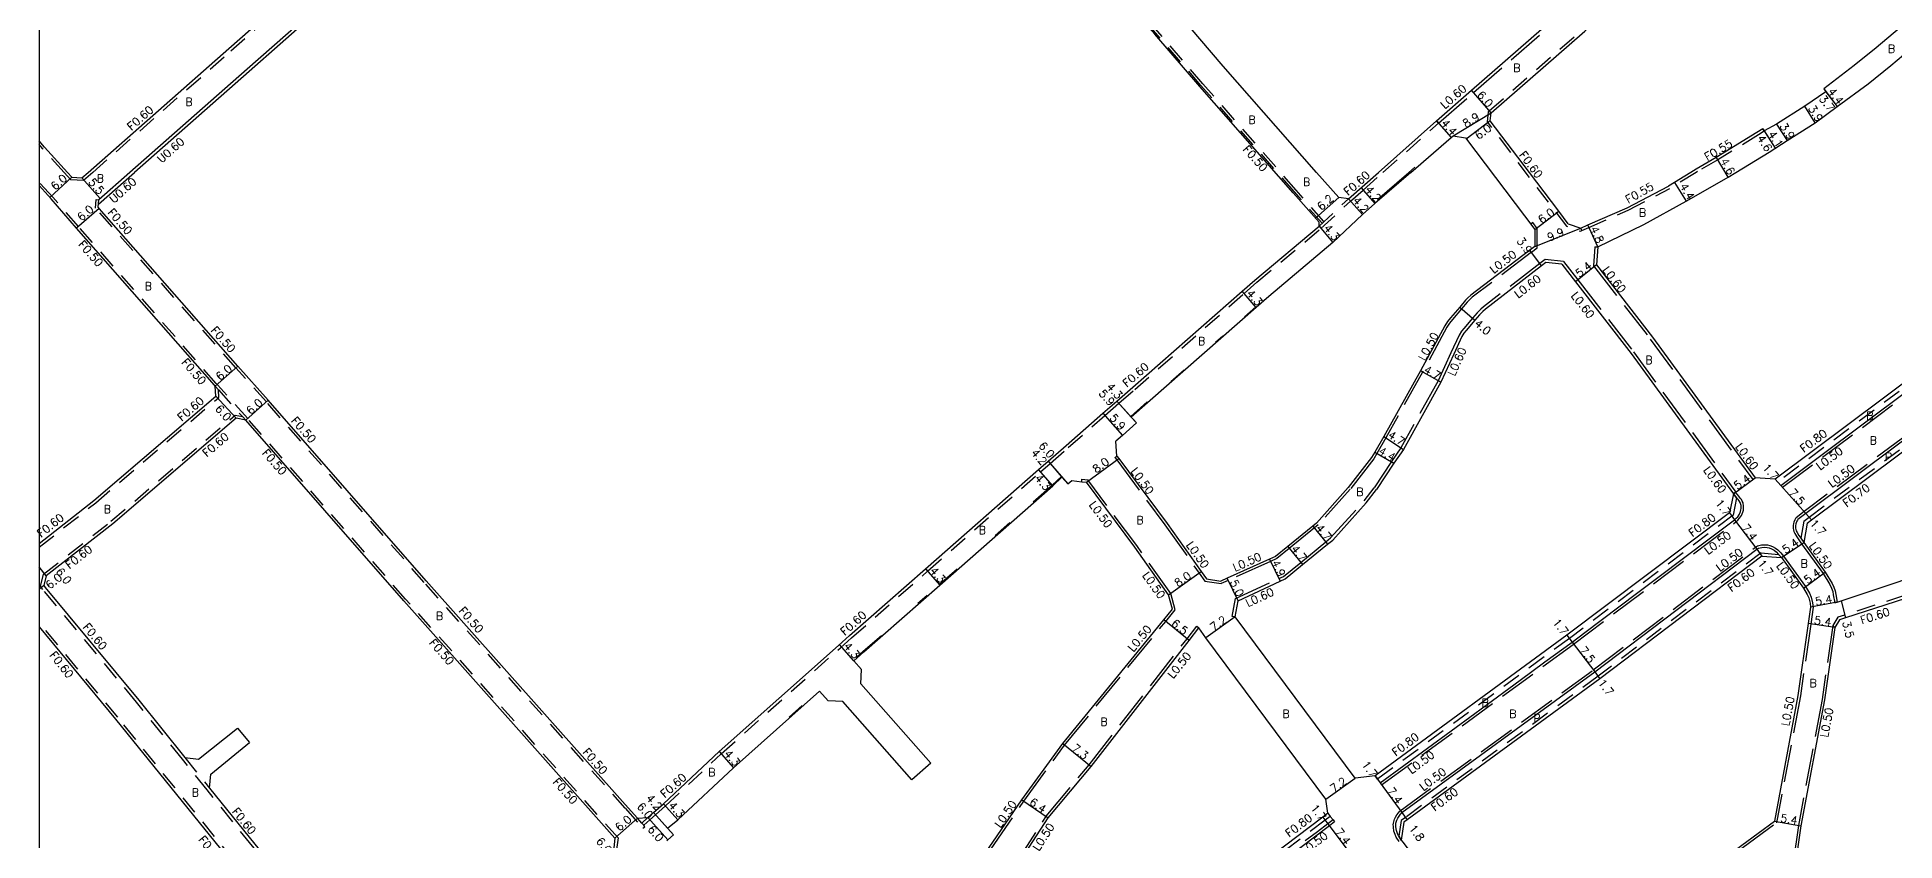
# Model space of a CAD drawing. Header units: metres. Extents: x -2400 to -1600, y -110400 to -109800.
# Drawn here: x -2400.4 to -2028.9, y -110179.9 to -110019.3 of the extents above; entities that cross this region are included whole.
import ezdxf

# ---------------------------------------------------------------- set-up
doc = ezdxf.new("R2010")
doc.units = ezdxf.units.M
doc.header["$LTSCALE"] = 2.5
doc.linetypes.add('22320', pattern=[2.5, 1.5, -1])
doc.linetypes.add('22330', pattern=[4, 3, -1])
for name, color, linetype in [('2101000', 175, 'Continuous'), ('2102000', 4, 'Continuous'), ('2102001', 191, 'Continuous'), ('2213000', 3, 'Continuous'), ('2227000', 1, 'Continuous'), ('2231000', 4, 'Continuous'), ('2232000', 120, '22320'), ('2233000', 120, '22330'), ('6132000', 60, '61320'), ('6165200', 90, '61300'), ('9201100', 215, 'Continuous'), ('9201500', 222, 'Continuous'), ('9202100', 82, 'Continuous'), ('9203500', 155, 'Continuous'), ('999', 7, 'Continuous')]:
    doc.layers.add(name, color=color, linetype=linetype)
doc.styles.add('Dm_Anotation', font='txt.shx', dxfattribs={"bigfont": 'pscdm.shx'})
doc.linetypes.add('61300', pattern='A,2,-0.75,[1,dmdr.shx,S=0.15,R=0,X=0,Y=0],-0.75', length=3.5)
doc.linetypes.add('61320', pattern='A,0,[3,dmdr.shx,S=0.25,R=0,X=0,Y=0],1.5,[3,dmdr.shx,S=0.25,R=0,X=0,Y=0]', length=1.5)

msp = doc.modelspace()

# ---------------------------------------------------------------- linework, layer by layer
at = {"layer": '2101000'}
for points in [[(-2252.18, -109933.42), (-2253.28, -109933.35), (-2269.64, -109947.84), (-2283.09, -109959.62), (-2292.14, -109967.64), (-2309.36, -109982.64), (-2320.56, -109992.46), (-2327.06, -109998.29), (-2329.64, -110000.56), (-2339.76, -110009.25), (-2358.4, -110025.67), (-2381.84, -110046.29)], [(-2144.03, -110056.24), (-2149.17, -110050.39), (-2167.86, -110029.11), (-2176.85, -110018.67), (-2182.6, -110012.17), (-2196.56, -109996.35), (-2215.2, -109975.09), (-2221.6, -109967.65), (-2221.61, -109967.64), (-2242.83, -109943.89), (-2252.18, -109933.42)], [(-2132.15, -110046.3), (-2120.51, -110036), (-2113.52, -110029.89), (-2094.87, -110013.6), (-2079.92, -110000.1), (-2061.56, -109983.57), (-2055.69, -109977.49), (-2051.43, -109972.21), (-2047.22, -109965.95), (-2041.64, -109955.67), (-2034.86, -109942.31), (-2036.14, -109939.49)], [(-2109.58, -110034.42), (-2090.85, -110018.06), (-2075.77, -110004.45), (-2057.39, -109987.89), (-2051.02, -109981.25), (-2046.59, -109975.77), (-2042.08, -109969.05), (-2036.33, -109958.47), (-2029.56, -109945.14), (-2028.48, -109943)], [(-1983.03, -109969.69), (-1987.48, -109975.51), (-1996.29, -109986.65), (-2005.64, -109997.19), (-2012, -110004.16), (-2019.32, -110011.31), (-2019.9, -110010.63), (-2032.6, -110021.4), (-2037.04, -110024.95), (-2043.09, -110029.62), (-2042.66, -110030.17), (-2046.88, -110033.06), (-2052.57, -110036.63), (-2055.02, -110038), (-2055.3, -110037.58), (-2056.46, -110038.34), (-2064.59, -110043.3), (-2068.61, -110045.66), (-2069.65, -110046.3)], [(-2390.16, -110046.29), (-2362.03, -110021.54), (-2343.37, -110005.1), (-2333.25, -109996.41), (-2330.68, -109994.16)], [(-2140.09, -110051.33), (-2144.51, -110046.3), (-2163.19, -110025.04), (-2172.16, -110014.63)], [(-2060.66, -110046.3), (-2054, -110042.23), (-2050.43, -110039.9), (-2044.8, -110036.36), (-2040.4, -110033.1), (-2034.2, -110028.57), (-2029.67, -110024.96), (-2023.36, -110019.6)], [(-2101.93, -110046.3), (-2109.79, -110036.01), (-2109.58, -110034.42)], [(-2394.31, -110046.29), (-2398.89, -110041.23), (-2400, -110040)], [(-2125.67, -110046.3), (-2117.59, -110039.29)], [(-2393.41, -110047.28), (-2394.31, -110046.29)], [(-2393.41, -110047.28), (-2391.42, -110047.4)], [(-2391.42, -110047.4), (-2390.16, -110046.29)], [(-2381.84, -110046.29), (-2388.07, -110051.78)], [(-2125.67, -110046.3), (-2132.84, -110052.52), (-2135.32, -110054.71), (-2141.27, -110060.33), (-2154.04, -110071.08), (-2156.57, -110073.29), (-2181.58, -110095.2), (-2180.51, -110096.39), (-2183.33, -110098.86), (-2184.65, -110100.01)], [(-2138.11, -110051.57), (-2132.15, -110046.3)], [(-2094.19, -110056.56), (-2096.08, -110054.06), (-2101.93, -110046.3)], [(-2069.65, -110046.3), (-2074.14, -110049.04)], [(-2070.62, -110052.04), (-2066.25, -110049.61), (-2062.22, -110047.25), (-2060.66, -110046.3)], [(-1971.42, -110046.3), (-1971.68, -110046.49), (-1990.48, -110060.93), (-2008.14, -110073.73), (-2023.51, -110085.68), (-2052.81, -110107.6)], [(-2046.41, -110116.43), (-2045.57, -110115.75), (-2017.06, -110094.47), (-2001.57, -110082.43), (-1984.04, -110069.72), (-1965.24, -110055.29), (-1953.2, -110046.3)], [(-2400, -110120.47), (-2389.05, -110111.88), (-2364.65, -110091.03), (-2364.74, -110089.03), (-2364.93, -110088.82), (-2392.49, -110057.44), (-2397.59, -110051.6), (-2400, -110048.95)], [(-2388.16, -110053.27), (-2388.07, -110051.78)], [(-2138.11, -110051.57), (-2140.09, -110051.33)], [(-2091.68, -110057.43), (-2090.26, -110056.81), (-2082.42, -110053.39), (-2074.14, -110049.04)], [(-2088.3, -110061.19), (-2079.1, -110056.74), (-2070.62, -110052.04)], [(-2282.77, -110172.65), (-2322.58, -110127.94), (-2354.17, -110091.85), (-2360.27, -110085.03), (-2387.5, -110054.03), (-2388.16, -110053.27)], [(-2278.24, -110175.27), (-2277.11, -110174.27), (-2275.12, -110172.5), (-2264, -110162.09), (-2240.12, -110140.88), (-2237.89, -110138.9), (-2222.71, -110125.57), (-2200.11, -110105.71), (-2198.21, -110104.05), (-2194.57, -110100.86), (-2187.26, -110094.46), (-2184.45, -110092), (-2181.27, -110089.22), (-2159.4, -110070.06), (-2156.83, -110067.81), (-2144.03, -110057.03)], [(-2144.03, -110057.03), (-2144.03, -110056.24)], [(-2094.19, -110056.56), (-2091.68, -110057.43)], [(-2101.84, -110061.84), (-2113.69, -110070.85), (-2114.28, -110071.4), (-2114.74, -110071.87), (-2115.9, -110073.23), (-2117.74, -110075.36), (-2118.33, -110076.13), (-2118.89, -110076.99), (-2123.75, -110085.96), (-2131.09, -110099.11), (-2132.88, -110102.21), (-2133.5, -110103.28), (-2138.18, -110109.31), (-2144.55, -110116.39), (-2145.28, -110116.99), (-2150.28, -110121.07), (-2152.74, -110123.08), (-2153.96, -110123.63), (-2162.39, -110127.41), (-2163.69, -110128)], [(-2088.3, -110061.19), (-2088.54, -110064.78), (-2077.31, -110079.26), (-2056.8, -110107.36)], [(-2095.46, -110064.66), (-2098.64, -110064.3), (-2099.51, -110064.98), (-2110.74, -110073.62), (-2111.28, -110074.09), (-2111.95, -110074.77), (-2112.87, -110075.84), (-2114.62, -110077.87), (-2115.04, -110078.41), (-2115.49, -110079.11), (-2117.09, -110082.61), (-2119.64, -110088.26), (-2127.16, -110101.68), (-2129.07, -110104.4), (-2132.53, -110109.71)], [(-2095.46, -110064.66), (-2092.75, -110068.16), (-2081.62, -110082.52), (-2061.16, -110110.55)], [(-2358.64, -110095.85), (-2360.6, -110095.46), (-2385.24, -110116.52), (-2398.56, -110126.97), (-2399.06, -110128.91), (-2398.75, -110129.28), (-2380.06, -110151.8), (-2370.83, -110163.24)], [(-2284.82, -110179.36), (-2327.05, -110131.94), (-2358.64, -110095.85)], [(-2184.43, -110103.01), (-2184.65, -110100.01)], [(-2184.43, -110103.01), (-2184.08, -110103.48), (-2174.42, -110116.48), (-2167.59, -110126.09), (-2166.55, -110127.56), (-2163.69, -110128)], [(-2237.06, -110143.91), (-2235.06, -110142.13), (-2219.87, -110128.8), (-2197.27, -110108.94), (-2195.44, -110107.2), (-2194.25, -110108.56), (-2193.48, -110107.88), (-2191.49, -110108.13), (-2190.5, -110108.25)], [(-2052.81, -110107.6), (-2056.8, -110107.36)], [(-2229.64, -110228.51), (-2226.08, -110219.1), (-2221.3, -110207.36), (-2217.09, -110197.04), (-2214.79, -110191.41), (-2212.51, -110185.78), (-2211.25, -110183.26), (-2209.98, -110181.25), (-2203.48, -110171.73), (-2195.29, -110160.46), (-2175.05, -110135.73), (-2173.32, -110133.62), (-2174.11, -110130.73), (-2180.89, -110121.19), (-2190.5, -110108.25)], [(-2160.21, -110131.91), (-2151.83, -110128.04), (-2150.81, -110127.56), (-2147.31, -110124.71), (-2142.31, -110120.63), (-2141.29, -110119.8), (-2134.57, -110112.33), (-2132.53, -110109.71)], [(-2061.16, -110110.55), (-2061.95, -110114.37)], [(-2061.95, -110114.37), (-2094.44, -110138.83), (-2132.83, -110166.94)], [(-2046.41, -110116.43), (-2047.1, -110120.27), (-2042.79, -110126.2), (-2041.44, -110128.45), (-2041.08, -110129.22), (-2040.81, -110129.97), (-2040.68, -110130.65), (-2040.4, -110132.24)], [(-2040.4, -110132.24), (-2039.58, -110131.97), (-2027.98, -110128.1), (-2021.58, -110125.66), (-2008.5, -110121.06)], [(-2055.46, -110122.99), (-2087.86, -110147.51), (-2126.39, -110175.74), (-2127.04, -110176.21), (-2127.58, -110179.77)], [(-2055.46, -110122.99), (-2051.57, -110123.3), (-2047.15, -110129.38), (-2046.39, -110130.67), (-2046.06, -110131.36), (-2045.8, -110132.41), (-2045.71, -110133.2)], [(-2020.41, -110128.74), (-2020.34, -110128.93), (-2026.77, -110131.45), (-2038.75, -110135.37), (-2039.91, -110135.74), (-2040.85, -110137.28), (-2042.94, -110151.76), (-2047.65, -110176.94), (-2049.01, -110186.25), (-2053.41, -110215.65), (-2058.52, -110247.66), (-2058.56, -110247.92)], [(-2136.8, -110167.41), (-2160.8, -110135.16), (-2160.21, -110131.91)], [(-2045.71, -110133.2), (-2046.19, -110136.5), (-2048.27, -110150.86), (-2052.97, -110176)], [(-2400, -110137.17), (-2384.72, -110155.58), (-2361.44, -110184.3), (-2352.69, -110195.09), (-2333.57, -110217.97), (-2332.84, -110218.85), (-2333.42, -110221.28), (-2344.21, -110230.16), (-2362.92, -110245.41), (-2363.03, -110245.5), (-2363.41, -110245.04), (-2365.7, -110242.22), (-2393.96, -110207.53), (-2400, -110200.11)], [(-2223.86, -110232.42), (-2223.34, -110230.8), (-2220.47, -110221.22), (-2214.84, -110208.9), (-2210.84, -110199.72), (-2208.42, -110193.76), (-2206.5, -110188.74), (-2205.23, -110186.62), (-2204.3, -110184.81), (-2198.18, -110175.32), (-2189.6, -110165.03), (-2170.02, -110139.85), (-2168.07, -110137.35)], [(-2142.64, -110171.61), (-2166.68, -110139.32), (-2168.07, -110137.35)], [(-2274.46, -110179.94), (-2274.25, -110179.75), (-2273.13, -110178.75), (-2274.32, -110177.41), (-2272.26, -110175.71), (-2261.14, -110165.3), (-2243.9, -110149.99)], [(-2132.83, -110166.94), (-2136.8, -110167.41)], [(-2365.89, -110169.37), (-2356.86, -110180.58), (-2348.06, -110191.27), (-2328.42, -110215.09)], [(-2282.77, -110172.65), (-2280.33, -110175.38)], [(-2142.25, -110174.39), (-2143.28, -110175.17), (-2163.23, -110190.29), (-2194.08, -110213.13), (-2202.63, -110219.64), (-2203.36, -110220.19), (-2204.98, -110221.43), (-2205.72, -110221.99), (-2215.29, -110229.27), (-2221.96, -110234.35)], [(-2142.25, -110174.39), (-2142.64, -110171.61)], [(-2280.33, -110175.38), (-2278.24, -110175.27)], [(-2104.28, -110210.77), (-2100.62, -110211.32), (-2077.36, -110193.95), (-2059.49, -110180.8), (-2052.97, -110176)], [(-2284.82, -110179.36), (-2285.06, -110181.35)], [(-2127.58, -110179.77), (-2127.27, -110180.18), (-2104.28, -110210.77)]]:
    msp.add_lwpolyline(points, dxfattribs=at)
at = {"layer": '2101000', "color": 244, "flags": 128}
msp.add_lwpolyline([(-2117.59, -110039.29), (-2117.23, -110038.98), (-2114.76, -110039.38), (-2100.88, -110057.68), (-2100.87, -110061.11), (-2101.84, -110061.84)], dxfattribs=at)
at = {"layer": '2102000'}
for points in [[(-2235.68, -110148.55), (-2235.52, -110145.66), (-2237.06, -110143.91)], [(-2221.68, -110164.39), (-2235.68, -110148.55)], [(-2239.24, -110152.07), (-2242.17, -110151.96), (-2243.9, -110149.99)], [(-2225.43, -110167.7), (-2239.24, -110152.07)], [(-2370.83, -110163.24), (-2368.13, -110163.59), (-2360.28, -110157.38)], [(-2365.89, -110169.37), (-2365.66, -110166.61), (-2357.92, -110160.25)]]:
    msp.add_lwpolyline(points, dxfattribs=at)
at = {"layer": '2102001'}
for points in [[(-2360.28, -110157.38), (-2357.92, -110160.25)], [(-2221.68, -110164.39), (-2225.43, -110167.7)]]:
    msp.add_lwpolyline(points, dxfattribs=at)
at = {"layer": '2213000'}
for points in [[(-1956.04, -110046.3), (-1966.25, -110053.92), (-1985.04, -110068.35), (-2002.6, -110081.07), (-2018.06, -110093.09), (-2046.7, -110114.48), (-2048.26, -110115.7), (-2048.34, -110115.79), (-2048.45, -110115.99), (-2048.6, -110116.38), (-2048.66, -110116.58), (-2048.71, -110116.93), (-2048.72, -110117.17), (-2048.71, -110117.42), (-2048.67, -110117.67), (-2048.6, -110117.93), (-2048.44, -110118.25), (-2048.06, -110118.85), (-2047.66, -110119.44), (-2047.1, -110120.27)], [(-2043.95, -110103.09), (-2026.23, -110089.84)], [(-2052.81, -110107.6), (-2052.28, -110108.2), (-2051.68, -110108.87)], [(-2062.54, -110116.94), (-2060.93, -110115.72), (-2060.64, -110115.45), (-2060.3, -110115.12), (-2059.95, -110114.63), (-2059.72, -110114.09), (-2059.65, -110113.76), (-2059.63, -110113.47), (-2059.62, -110113.1), (-2059.63, -110112.87), (-2059.67, -110112.68), (-2059.71, -110112.5), (-2059.82, -110112.26), (-2059.98, -110111.97), (-2060.18, -110111.71), (-2060.51, -110111.32), (-2061.16, -110110.55)], [(-2127.58, -110179.77), (-2128.07, -110179.01), (-2128.13, -110178.92), (-2128.35, -110178.46), (-2128.56, -110177.88), (-2128.65, -110177.12), (-2128.66, -110176.98), (-2128.67, -110176.74), (-2128.64, -110176.42), (-2128.61, -110176.22), (-2128.45, -110175.79), (-2128.26, -110175.39), (-2128.02, -110174.98), (-2127.76, -110174.6), (-2127.62, -110174.45), (-2127.45, -110174.28), (-2088.88, -110146.16), (-2056.48, -110121.64), (-2056.13, -110121.44), (-2055.49, -110121.27), (-2054.86, -110121.24), (-2054.41, -110121.27), (-2053.99, -110121.36), (-2053.54, -110121.53), (-2053.04, -110121.82), (-2052.63, -110122.15), (-2052.12, -110122.66), (-2051.57, -110123.3)], [(-2076.03, -110127.09), (-2066.03, -110119.56)], [(-2090.9, -110138.29), (-2080.54, -110130.48)], [(-2098.85, -110144.16), (-2093.42, -110140.18)], [(-2111.61, -110153.51), (-2103.79, -110147.78)], [(-2132.83, -110166.94), (-2132.35, -110167.59), (-2131.82, -110168.31), (-2112.88, -110154.44)], [(-2142.25, -110174.39), (-2141.77, -110175.03), (-2141.23, -110175.74), (-2142.25, -110176.52), (-2144.34, -110178.1)]]:
    msp.add_lwpolyline(points, dxfattribs=at)
at = {"layer": '2227000'}
for points in [[(-2051.68, -110108.87), (-2043.95, -110103.09)], [(-2066.03, -110119.56), (-2062.54, -110116.94)], [(-2080.54, -110130.48), (-2076.03, -110127.09)], [(-2093.42, -110140.18), (-2090.9, -110138.29)], [(-2103.79, -110147.78), (-2098.85, -110144.16)], [(-2112.88, -110154.44), (-2111.61, -110153.51)], [(-2144.34, -110178.1), (-2146.77, -110179.94)]]:
    msp.add_lwpolyline(points, dxfattribs=at)
at = {"layer": '2231000'}
for points in [[(-2253.07, -109933.97), (-2269.24, -109948.29), (-2291.75, -109968.09), (-2308.96, -109983.09), (-2320.16, -109992.91), (-2326.66, -109998.75), (-2329.25, -110001.02), (-2339.37, -110009.7), (-2358, -110026.12), (-2380.93, -110046.29)], [(-2388.12, -110052.62), (-2380.93, -110046.29)]]:
    msp.add_lwpolyline(points, dxfattribs=at)
at = {"layer": '2232000'}
for points in [[(-2143.06, -110056.14), (-2148.57, -110049.86), (-2167.26, -110028.58), (-2176.25, -110018.15), (-2182, -110011.64), (-2195.96, -109995.82), (-2214.6, -109974.56), (-2220.99, -109967.13), (-2221.01, -109967.11), (-2242.23, -109943.36), (-2251.52, -109932.95), (-2253.25, -109932.85), (-2253.28, -109933.35)], [(-2143.42, -110056.47), (-2148.95, -110050.19), (-2167.64, -110028.91), (-2176.63, -110018.47), (-2182.37, -110011.97), (-2196.33, -109996.15), (-2214.97, -109974.89), (-2221.37, -109967.46), (-2221.38, -109967.44), (-2242.6, -109943.69), (-2251.75, -109933.44), (-2252.18, -109933.42)], [(-2109.98, -110033.97), (-2091.25, -110017.61), (-2076.17, -110004), (-2057.81, -109987.46), (-2051.47, -109980.86), (-2047.08, -109975.41), (-2042.6, -109968.74), (-2036.86, -109958.19), (-2030.1, -109944.86), (-2028.88, -109942.46)], [(-2389.25, -110046.29), (-2361.64, -110021.99), (-2342.97, -110005.55), (-2332.85, -109996.86), (-2330.1, -109994.44), (-2329.96, -109991.94), (-2343.6, -109977), (-2351.04, -109968.52), (-2359.96, -109958.37), (-2369.58, -109947.36), (-2370.75, -109946.02), (-2373.13, -109945.59)], [(-2131.24, -110046.3), (-2120.11, -110036.45), (-2120.51, -110036)], [(-2394.98, -110046.29), (-2399.26, -110041.56), (-2400, -110040.75)], [(-2055.02, -110038), (-2054.99, -110038.04), (-2056.17, -110038.81), (-2064.3, -110043.77), (-2068.33, -110046.14), (-2068.59, -110046.3)], [(-2284.21, -110179.3), (-2326.68, -110131.61), (-2358.27, -110095.52), (-2364.25, -110088.83), (-2364.55, -110088.49), (-2392.12, -110057.11), (-2397.22, -110051.27), (-2400, -110048.21)], [(-2389.25, -110046.29), (-2391.1, -110047.92), (-2393.65, -110047.77), (-2394.98, -110046.29)], [(-2143.64, -110057.49), (-2137.71, -110052.02), (-2135.23, -110049.82), (-2131.24, -110046.3)], [(-2068.59, -110046.3), (-2073.85, -110049.51)], [(-1970.08, -110046.3), (-1971.2, -110047.13), (-1990, -110061.57), (-2007.66, -110074.37), (-2023.03, -110086.32), (-2052.28, -110108.2)], [(-2047.06, -110116.05), (-2046, -110115.19), (-2017.49, -110093.92), (-2001.99, -110081.87), (-1984.46, -110069.16), (-1965.66, -110054.73), (-1954.37, -110046.3)], [(-2282.77, -110173.4), (-2322.96, -110128.27), (-2354.54, -110092.19), (-2360.64, -110085.36), (-2388.68, -110053.45), (-2388.57, -110051.74), (-2388.07, -110051.78)], [(-2144.03, -110057.03), (-2138.11, -110051.57)], [(-2091.46, -110057.93), (-2090.04, -110057.31), (-2082.18, -110053.88), (-2073.85, -110049.51)], [(-2277.84, -110175.72), (-2276.72, -110174.72), (-2274.71, -110172.94), (-2263.59, -110162.53), (-2239.72, -110141.32), (-2237.5, -110139.35), (-2222.31, -110126.02), (-2199.71, -110106.16), (-2197.81, -110104.5), (-2194.17, -110101.31), (-2186.86, -110094.91), (-2184.05, -110092.44), (-2180.88, -110089.67), (-2159.01, -110070.51), (-2156.44, -110068.26), (-2143.64, -110057.49)], [(-2091.46, -110057.93), (-2091.68, -110057.43)], [(-2364.74, -110089.03), (-2364.11, -110089.74), (-2359.31, -110095.11), (-2358.64, -110095.85)], [(-2400, -110121.24), (-2388.67, -110112.34), (-2364.04, -110091.29), (-2364.11, -110089.74)], [(-2319.93, -110210.67), (-2326.22, -110215.82), (-2328.71, -110215.68), (-2348.52, -110191.65), (-2357.32, -110180.96), (-2366.36, -110169.75), (-2371.3, -110163.62), (-2380.53, -110152.18), (-2399.21, -110129.66), (-2399.72, -110129.06), (-2399.09, -110126.63), (-2385.62, -110116.05), (-2360.77, -110094.82), (-2359.31, -110095.11)], [(-2052.28, -110108.2), (-2052.81, -110107.6)], [(-2060.51, -110111.32), (-2061.23, -110114.82)], [(-2061.16, -110110.55), (-2060.51, -110111.32)], [(-2061.23, -110114.82), (-2093.97, -110139.47), (-2132.35, -110167.59)], [(-2047.06, -110116.05), (-2047.66, -110119.44)], [(-2055.64, -110122.38), (-2088.22, -110147.03), (-2126.74, -110175.25), (-2127.59, -110175.88), (-2128.07, -110179.01)], [(-2055.64, -110122.38), (-2052.12, -110122.66)], [(-2052.12, -110122.66), (-2051.57, -110123.3)], [(-2047.66, -110119.44), (-2047.1, -110120.27)], [(-2020.55, -110128.37), (-2026.97, -110130.88), (-2038.94, -110134.8), (-2040.3, -110135.24), (-2041.29, -110136.85)], [(-2333.11, -110217.59), (-2352.23, -110194.71), (-2360.97, -110183.92), (-2384.26, -110155.2), (-2400, -110136.23)], [(-2041.29, -110136.85), (-2040.85, -110137.28)], [(-2370.83, -110163.24), (-2365.89, -110169.37)], [(-2132.35, -110167.59), (-2132.83, -110166.94)], [(-2282.77, -110173.4), (-2279.22, -110177.41), (-2278.84, -110177.09), (-2279.08, -110176.82), (-2279.48, -110176.37), (-2280.33, -110175.38)], [(-2142.25, -110174.39), (-2141.77, -110175.03)], [(-2279.48, -110176.37), (-2278.24, -110175.27)], [(-2279.08, -110176.82), (-2277.84, -110175.72)], [(-2141.77, -110175.03), (-2142.8, -110175.8), (-2162.75, -110190.93), (-2193.6, -110213.77), (-2202.5, -110220.54)], [(-2284.21, -110179.3), (-2284.38, -110180.72), (-2284.49, -110181.62), (-2284.49, -110181.66)], [(-2128.07, -110179.01), (-2127.58, -110179.77)]]:
    msp.add_lwpolyline(points, dxfattribs=at)
at = {"layer": '2232000', "color": 244, "flags": 128}
msp.add_lwpolyline([(-2109.98, -110033.97), (-2110.17, -110034.19), (-2110.41, -110036.18), (-2094.56, -110057.07), (-2091.73, -110058.05), (-2091.46, -110057.93)], dxfattribs=at)
at = {"layer": '2233000'}
for points in [[(-2120.11, -110036.45), (-2113.13, -110030.35), (-2094.47, -110014.05), (-2079.51, -110000.55), (-2061.14, -109984), (-2055.24, -109977.88), (-2050.94, -109972.56), (-2046.71, -109966.26), (-2041.11, -109955.95), (-2034.19, -109942.33), (-2035.73, -109938.94)], [(-2051.68, -110108.87), (-2051.35, -110109.24), (-2022.22, -110087.46), (-2006.82, -110075.49), (-1989.18, -110062.7), (-1970.38, -110048.27), (-1967.74, -110046.3)], [(-1956.88, -110046.3), (-1966.55, -110053.52), (-1985.34, -110067.95), (-2002.9, -110080.67), (-2018.36, -110092.7), (-2047, -110114.08), (-2048.61, -110115.34), (-2048.75, -110115.5), (-2048.9, -110115.77), (-2049.08, -110116.22), (-2049.15, -110116.48), (-2049.21, -110116.88), (-2049.22, -110117.17), (-2049.21, -110117.46), (-2049.16, -110117.78), (-2049.07, -110118.11), (-2048.88, -110118.49), (-2048.48, -110119.13), (-2047.51, -110120.56)], [(-2101.53, -110062.23), (-2113.37, -110071.24), (-2113.93, -110071.76), (-2114.37, -110072.21), (-2115.53, -110073.55), (-2117.36, -110075.68), (-2117.92, -110076.42), (-2118.46, -110077.25), (-2123.31, -110086.2), (-2130.66, -110099.36), (-2132.45, -110102.46), (-2133.08, -110103.56), (-2137.79, -110109.63), (-2144.2, -110116.75), (-2144.96, -110117.37), (-2149.97, -110121.46), (-2152.48, -110123.51), (-2153.76, -110124.08), (-2162.18, -110127.87), (-2163.62, -110128.51)], [(-2088.9, -110061.15), (-2089.15, -110064.97), (-2077.79, -110079.62), (-2057.29, -110107.72)], [(-2088.9, -110061.15), (-2088.3, -110061.19)], [(-2095.14, -110064.1), (-2098.82, -110063.68), (-2099.88, -110064.5), (-2111.12, -110073.16), (-2111.69, -110073.65), (-2112.4, -110074.36), (-2113.33, -110075.45), (-2115.09, -110077.49), (-2115.53, -110078.06), (-2116.02, -110078.83), (-2117.64, -110082.37), (-2120.18, -110087.98), (-2127.67, -110101.36), (-2129.56, -110104.07), (-2133.02, -110109.36)], [(-2095.14, -110064.1), (-2092.28, -110067.79), (-2081.14, -110082.16), (-2060.68, -110110.19)], [(-2184.83, -110103.31), (-2184.43, -110103.01)], [(-2184.83, -110103.31), (-2184.48, -110103.78), (-2174.83, -110116.78), (-2168, -110126.38), (-2166.84, -110128.02), (-2163.62, -110128.51)], [(-2229.26, -110228.93), (-2225.61, -110219.28), (-2220.84, -110207.54), (-2216.63, -110197.23), (-2214.33, -110191.6), (-2212.05, -110185.99), (-2210.81, -110183.5), (-2209.56, -110181.52), (-2203.07, -110172.02), (-2194.9, -110160.77), (-2174.66, -110136.05), (-2172.77, -110133.74), (-2173.66, -110130.51), (-2180.49, -110120.9), (-2190.23, -110107.78)], [(-2191.49, -110108.13), (-2191.43, -110107.63)], [(-2191.43, -110107.63), (-2190.23, -110107.78)], [(-2057.29, -110107.72), (-2056.8, -110107.36)], [(-2160.74, -110131.5), (-2152.08, -110127.49), (-2151.13, -110127.05), (-2147.69, -110124.25), (-2142.69, -110120.16), (-2141.71, -110119.36), (-2135.03, -110111.95), (-2133.02, -110109.36)], [(-2131.82, -110168.31), (-2131.55, -110168.73), (-2093.12, -110140.58), (-2060.61, -110116.11), (-2060.3, -110115.81), (-2059.92, -110115.45), (-2059.51, -110114.88), (-2059.25, -110114.24), (-2059.15, -110113.84), (-2059.13, -110113.49), (-2059.12, -110113.09), (-2059.13, -110112.81), (-2059.18, -110112.57), (-2059.24, -110112.33), (-2059.38, -110112.03), (-2059.56, -110111.7), (-2059.79, -110111.4), (-2060.1, -110111.02), (-2060.76, -110110.25)], [(-2060.68, -110110.19), (-2060.76, -110110.25), (-2061.16, -110110.55)], [(-2127.99, -110180.06), (-2128.57, -110179.16), (-2128.81, -110178.65), (-2129.04, -110178), (-2129.15, -110177.17), (-2129.16, -110177.01), (-2129.17, -110176.73), (-2129.14, -110176.36), (-2129.09, -110176.09), (-2128.91, -110175.6), (-2128.7, -110175.16), (-2128.44, -110174.71), (-2128.16, -110174.29), (-2127.98, -110174.1), (-2127.77, -110173.9), (-2089.18, -110145.76), (-2056.75, -110121.22), (-2056.32, -110120.98), (-2055.57, -110120.77), (-2054.85, -110120.74), (-2054.34, -110120.78), (-2053.85, -110120.88), (-2053.32, -110121.08), (-2052.76, -110121.41), (-2052.29, -110121.78), (-2051.7, -110122.37), (-2051.16, -110123.02)], [(-2047.51, -110120.56), (-2043.2, -110126.48), (-2041.88, -110128.69), (-2041.54, -110129.41), (-2041.29, -110130.1), (-2041.18, -110130.74), (-2040.89, -110132.33)], [(-2051.16, -110123.02), (-2046.74, -110129.1), (-2045.95, -110130.44), (-2045.59, -110131.19), (-2045.31, -110132.32), (-2045.21, -110133.21)], [(-2161.39, -110135.05), (-2160.74, -110131.5)], [(-2045.21, -110133.21), (-2045.7, -110136.58), (-2047.77, -110150.94), (-2052.52, -110176.29)], [(-2040.89, -110132.33), (-2040.4, -110132.24)], [(-2224.33, -110232.27), (-2223.82, -110230.65), (-2220.93, -110221.05), (-2215.3, -110208.7), (-2211.3, -110199.52), (-2208.89, -110193.58), (-2206.95, -110188.52), (-2205.67, -110186.38), (-2204.73, -110184.56), (-2198.58, -110175.02), (-2189.99, -110164.72), (-2170.41, -110139.54), (-2168.47, -110137.04)], [(-2168.47, -110137.04), (-2168.07, -110137.35)], [(-2160.8, -110135.16), (-2161.39, -110135.05)], [(-2041.29, -110136.85), (-2043.43, -110151.68), (-2048.15, -110176.86), (-2049.51, -110186.18), (-2053.9, -110215.57), (-2059.01, -110247.58), (-2059.08, -110248.04)], [(-2140.92, -110176.14), (-2141.95, -110176.92), (-2161.94, -110192.07), (-2192.77, -110214.89), (-2213.96, -110231.02), (-2220.01, -110235.63), (-2220.29, -110235.76), (-2220.54, -110235.82), (-2220.82, -110235.82), (-2221.16, -110235.76), (-2221.52, -110235.56), (-2221.81, -110235.34), (-2222.38, -110234.62)], [(-2141.23, -110175.74), (-2140.92, -110176.14)], [(-2104.56, -110211.23), (-2100.49, -110211.84), (-2077.06, -110194.35), (-2059.19, -110181.2), (-2052.52, -110176.29)]]:
    msp.add_lwpolyline(points, dxfattribs=at)
at = {"layer": '2233000', "color": 244, "flags": 128}
msp.add_lwpolyline([(-2101.53, -110062.23), (-2100.37, -110061.36), (-2100.38, -110057.51), (-2101.27, -110056.33), (-2101.67, -110056.63)], dxfattribs=at)
at = {"layer": '6132000'}
for points in [[(-2158.96, -110075.19), (-2156.67, -110073.18)], [(-2164.71, -110080.22), (-2163.25, -110078.94)], [(-2173.67, -110088.07), (-2171.01, -110085.74)], [(-2181.68, -110095.09), (-2178.37, -110092.19)], [(-2201.19, -110112.18), (-2197.37, -110108.83), (-2195.54, -110107.09)], [(-2208.79, -110118.86), (-2205.86, -110116.28)], [(-2219.97, -110128.69), (-2216.38, -110125.53)], [(-2224.25, -110132.44), (-2222.42, -110130.84)], [(-2236.56, -110143.27), (-2235.16, -110142.02), (-2231.54, -110138.85)], [(-2249.97, -110155.18), (-2247.37, -110152.87)]]:
    msp.add_lwpolyline(points, dxfattribs=at)
at = {"layer": '6165200'}
for points in [[(-2132.32, -110051.73), (-2126.53, -110046.7), (-2126.06, -110046.3)], [(-2126.06, -110046.3), (-2124.84, -110045.23)]]:
    msp.add_lwpolyline(points, dxfattribs=at)
at = {"layer": '9201100'}
for points in [[(-2109.58, -110034.42), (-2113.52, -110029.89)], [(-2043.09, -110029.62), (-2040.4, -110033.1)], [(-2044.8, -110036.36), (-2046.88, -110033.06)], [(-2042.66, -110030.17), (-2040.4, -110033.1)], [(-2120.51, -110036), (-2117.59, -110039.29)], [(-2052.57, -110036.63), (-2050.43, -110039.9)], [(-2055.3, -110037.58), (-2052.78, -110041.43)], [(-2055.02, -110038), (-2052.78, -110041.43)], [(-2064.59, -110043.3), (-2062.26, -110047.27)], [(-2393.41, -110047.28), (-2397.86, -110051.31)], [(-2391.42, -110047.4), (-2387.78, -110051.53)], [(-2072.91, -110048.29), (-2070.62, -110052.04)], [(-2138.11, -110051.57), (-2135.32, -110054.71)], [(-2135.62, -110049.37), (-2132.84, -110052.52)], [(-2387.95, -110053.51), (-2392.49, -110057.44)], [(-2144.03, -110057.03), (-2141.27, -110060.33)], [(-2088.3, -110061.19), (-2090.26, -110056.81)], [(-2099.51, -110064.98), (-2101.84, -110061.84)], [(-2088.54, -110064.78), (-2092.75, -110068.16)], [(-2156.57, -110073.29), (-2159.4, -110070.06)], [(-2115.9, -110073.23), (-2112.87, -110075.84)], [(-2364.74, -110089.03), (-2360.27, -110085.03)], [(-2119.64, -110088.26), (-2123.75, -110085.96)], [(-2360.6, -110095.46), (-2364.65, -110091.03)], [(-2358.64, -110095.85), (-2354.17, -110091.85)], [(-2184.45, -110092), (-2181.58, -110095.2)], [(-2184.45, -110092), (-2180.51, -110096.39)], [(-2187.26, -110094.46), (-2183.33, -110098.86)], [(-2131.09, -110099.11), (-2127.16, -110101.68)], [(-2198.21, -110104.05), (-2195.44, -110107.2)], [(-2198.21, -110104.05), (-2194.25, -110108.56)], [(-2190.5, -110108.25), (-2184.08, -110103.48)], [(-2132.88, -110102.21), (-2129.07, -110104.4)], [(-2197.27, -110108.94), (-2200.11, -110105.71)], [(-2061.16, -110110.55), (-2056.8, -110107.36)], [(-2052.81, -110107.6), (-2051.68, -110108.87)], [(-2051.68, -110108.87), (-2046.7, -110114.48)], [(-2061.95, -110114.37), (-2060.93, -110115.72)], [(-2046.7, -110114.48), (-2045.57, -110115.75)], [(-2145.28, -110116.99), (-2142.31, -110120.63)], [(-2060.93, -110115.72), (-2056.48, -110121.64)], [(-2150.28, -110121.07), (-2147.31, -110124.71)], [(-2056.48, -110121.64), (-2055.46, -110122.99)], [(-2051.57, -110123.3), (-2047.1, -110120.27)], [(-2398.56, -110126.97), (-2400, -110125.15)], [(-2222.71, -110125.57), (-2219.87, -110128.8)], [(-2174.11, -110130.73), (-2167.59, -110126.09)], [(-2153.96, -110123.63), (-2151.83, -110128.04)], [(-2047.15, -110129.38), (-2042.79, -110126.2)], [(-2399.06, -110128.91), (-2400, -110129.69)], [(-2160.21, -110131.91), (-2162.39, -110127.41)], [(-2040.4, -110132.24), (-2045.71, -110133.2)], [(-2039.58, -110131.97), (-2038.75, -110135.37)], [(-2170.02, -110139.85), (-2175.05, -110135.73)], [(-2160.8, -110135.16), (-2166.68, -110139.32)], [(-2040.85, -110137.28), (-2046.19, -110136.5)], [(-2237.06, -110143.91), (-2239.92, -110140.7)], [(-2094.44, -110138.83), (-2093.42, -110140.18)], [(-2093.42, -110140.18), (-2088.88, -110146.16)], [(-2088.88, -110146.16), (-2087.86, -110147.51)], [(-2264, -110162.09), (-2261.14, -110165.3)], [(-2195.29, -110160.46), (-2189.6, -110165.03)], [(-2132.83, -110166.94), (-2131.82, -110168.31)], [(-2142.64, -110171.61), (-2136.8, -110167.41)], [(-2131.82, -110168.31), (-2127.45, -110174.28)], [(-2277.11, -110174.27), (-2274.32, -110177.41)], [(-2277.11, -110174.27), (-2273.13, -110178.75)], [(-2275.12, -110172.5), (-2272.26, -110175.71)], [(-2203.48, -110171.73), (-2198.18, -110175.32)], [(-2127.45, -110174.28), (-2126.39, -110175.74)], [(-2284.82, -110179.36), (-2280.33, -110175.38)], [(-2278.24, -110175.27), (-2274.25, -110179.75)], [(-2143.28, -110175.17), (-2142.25, -110176.52)], [(-2142.25, -110176.52), (-2137.78, -110182.42)], [(-2052.97, -110176), (-2047.65, -110176.94)]]:
    msp.add_lwpolyline(points, dxfattribs=at)
at = {"layer": '9201100', "color": 244, "flags": 128}
for points in [[(-2117.23, -110038.98), (-2109.58, -110034.42)], [(-2109.79, -110036.01), (-2114.57, -110039.64)], [(-2100.88, -110057.68), (-2096.08, -110054.06)], [(-2100.87, -110061.11), (-2091.68, -110057.43)]]:
    msp.add_lwpolyline(points, dxfattribs=at)
at = {"layer": '9201100', "flags": 128}
msp.add_lwpolyline([(-2140.09, -110051.33), (-2144.75, -110055.42)], dxfattribs=at)
at = {"layer": '999'}
msp.add_lwpolyline([(-2400, -110400), (-1600, -110400), (-1600, -109800), (-2400, -109800)], close=True, dxfattribs=at)

# ---------------------------------------------------------------- texts
at = {"layer": '9201500', "style": 'Dm_Anotation'}
for s, rotation, p in [('4.4', 307.6413, (-2042.36, -110030.16)), ('6.0', 311.0173, (-2112.53, -110030.88)), ('3.9', 302.1511, (-2046.31, -110033.49)), ('3.7', 307.6413, (-2044.12, -110031.61)), ('4.4', 311.5035, (-2119.74, -110036.49)), ('3.9', 303.2352, (-2051.99, -110037.06)), ('4.6', 303.2352, (-2056.51, -110039.47)), ('4.1', 303.2352, (-2054.31, -110038.62)), ('4.6', 300.4125, (-2063.86, -110044.04)), ('6.0', 42.2174, (-2396.76, -110049.98)), ('5.5', 311.3483, (-2390.26, -110048.33)), ('6.2', 41.2975, (-2143.54, -110054.03)), ('4.2', 311.5035, (-2137.39, -110052)), ('4.2', 311.5035, (-2134.91, -110049.81)), ('4.4', 301.4466, (-2071.97, -110049.05)), ('6.0', 40.8313, (-2391.5, -110056.13)), ('4.3', 309.9065, (-2143.2, -110057.48)), ('3.9', 306.5382, (-2104.57, -110060.01)), ('4.8', 294.0902, (-2089.84, -110057.5)), ('5.4', 38.7172, (-2091.96, -110067.39)), ('4.3', 311.219, (-2158.64, -110070.57)), ('4.0', 319.262, (-2113.09, -110076.71)), ('6.0', 41.7992, (-2363.76, -110088.02)), ('4.7', 330.7999, (-2123.25, -110086.21)), ('4.3', 311.8092, (-2186.64, -110089.23)), ('6.0', 312.3697, (-2364.89, -110093.63)), ('6.0', 41.7984, (-2357.67, -110094.84)), ('5.9', 311.8092, (-2188.19, -110090.57)), ('5.9', 311.8092, (-2186.04, -110095.46)), ('6.0', 311.2852, (-2200.22, -110101.02)), ('4.7', 326.8071, (-2130.42, -110099.13)), ('4.2', 311.2852, (-2201.74, -110102.42)), ('8.0', 36.603, (-2188.57, -110106.51)), ('4.4', 330.0587, (-2132.31, -110102.42)), ('4.3', 311.2852, (-2200.99, -110107.5)), ('5.4', 36.1256, (-2060.33, -110109.82)), ('1.7', 311.6145, (-2055.43, -110105.39)), ('7.5', 311.6145, (-2050.18, -110110.41)), ('1.7', 306.9731, (-2064.88, -110112.4)), ('4.7', 309.2164, (-2144.8, -110117.43)), ('7.4', 306.9731, (-2059.59, -110117.34)), ('1.7', 311.6145, (-2045.97, -110116.54)), ('4.7', 309.2185, (-2149.73, -110121.59)), ('5.4', 34.1878, (-2050.72, -110122.6)), ('6.0', 308.2805, (-2396.73, -110126.12)), ('4.3', 311.2972, (-2222.01, -110125.98)), ('8.0', 35.4041, (-2172.22, -110129.26)), ('4.9', 295.8343, (-2153.58, -110124.23)), ('1.7', 306.9731, (-2056.41, -110124.45)), ('5.4', 36.0368, (-2046.32, -110128.65)), ('6.0', 39.6884, (-2397.84, -110129.7)), ('5.0', 295.8374, (-2161.9, -110128.18)), ('5.4', 10.2889, (-2044.65, -110132.91)), ('6.5', 320.6967, (-2173.71, -110136.7)), ('7.2', 35.283, (-2165.1, -110138.08)), ('1.7', 307.1779, (-2097.37, -110136.26)), ('5.4', 351.7663, (-2045.09, -110136.56)), ('3.5', 283.6328, (-2039.38, -110136.19)), ('4.3', 311.6122, (-2239.21, -110141.1)), ('7.5', 307.1779, (-2092.04, -110141.83)), ('1.7', 307.1779, (-2088.32, -110148.35)), ('4.3', 311.6121, (-2263.11, -110162.61)), ('7.3', 321.2762, (-2193.63, -110161.67)), ('7.2', 35.7581, (-2141.08, -110170.36)), ('1.7', 306.2226, (-2135.55, -110164.68)), ('4.2', 311.6157, (-2278.72, -110171.47)), ('7.4', 306.2226, (-2130.5, -110169.95)), ('6.0', 311.6157, (-2280.53, -110173.14)), ('4.3', 311.6125, (-2274.24, -110172.9)), ('6.4', 325.8511, (-2202.1, -110172.54)), ('1.7', 307.1657, (-2145.79, -110173.37)), ('5.4', 349.9396, (-2051.87, -110176.09)), ('6.0', 41.5438, (-2283.9, -110178.12)), ('6.0', 311.6157, (-2278.4, -110177.7)), ('7.4', 307.1657, (-2140.9, -110178.13)), ('1.8', 306.2226, (-2126.14, -110177.42)), ('6.0', 309.3671, (-2288.7, -110180.04))]:
    msp.add_text(s, height=1.6, rotation=rotation, dxfattribs=at).set_placement(p)
at = {"layer": '9201500', "color": 244, "style": 'Dm_Anotation'}
for s, rotation, p in [('8.9', 31.7708, (-2114.66, -110037.41)), ('6.0', 37.0086, (-2112.12, -110039.82)), ('6.0', 37.0086, (-2099.47, -110056.64)), ('9.9', 22.8964, (-2097.98, -110060.11))]:
    msp.add_text(s, height=1.6, rotation=rotation, dxfattribs=at).set_placement(p)
at = {"layer": '9202100', "style": 'Dm_Anotation'}
for s, p in [('B', (-2030.27, -110022.38)), ('B', (-2105.19, -110026.2)), ('B', (-2370.72, -110033)), ('B', (-2158.15, -110036.58)), ('B', (-2388.44, -110048.29)), ('B', (-2147.21, -110049)), ('B', (-2080.06, -110055.13)), ('B', (-2378.85, -110069.84)), ('B', (-2168.23, -110080.82)), ('B', (-2078.76, -110084.6)), ('B', (-2034.59, -110095.75)), ('B', (-2033.89, -110100.66)), ('P', (-2030.87, -110103.96)), ('B', (-2136.58, -110110.95)), ('B', (-2387.06, -110114.42)), ('B', (-2180.53, -110116.6)), ('B', (-2212.06, -110118.61)), ('B', (-2047.73, -110125.29)), ('B', (-2320.63, -110135.77)), ('B', (-2045.94, -110149.18)), ('B', (-2111.52, -110153.11)), ('B', (-2187.74, -110156.9)), ('B', (-2151.35, -110155.32)), ('B', (-2106, -110155.31)), ('P', (-2101.15, -110156.2)), ('B', (-2266.17, -110167.01)), ('B', (-2369.45, -110171.05))]:
    msp.add_text(s, height=1.6, dxfattribs=at).set_placement(p)
at = {"layer": '9203500', "style": 'Dm_Anotation'}
for s, rotation, p in [('L0.60', 41.0157, (-2118.87, -110033.69)), ('F0.60', 41.3002, (-2381.49, -110038.01)), ('U0.60', 41.3483, (-2375.5, -110044.54)), ('F0.50', 311.2975, (-2159.35, -110041.77)), ('F0.55', 30.4125, (-2066.36, -110044.05)), ('U0.60', 41.9955, (-2385.04, -110052.57)), ('F0.60', 41.6385, (-2138.2, -110051.05)), ('F0.55', 29.2412, (-2082.17, -110052.55)), ('F0.50', 311.2976, (-2386.38, -110054.38)), ('F0.50', 311.5439, (-2392.25, -110060.8)), ('L0.50', 37.249, (-2109.12, -110066.6)), ('L0.60', 37.623, (-2104.2, -110071.51)), ('L0.60', 307.7838, (-2087.44, -110065.85)), ('L0.60', 307.7752, (-2093.73, -110070.94)), ('F0.50', 311.5439, (-2365.75, -110077.97)), ('L0.50', 61.5586, (-2122.85, -110084.08)), ('L0.60', 65.6509, (-2116.93, -110087.17)), ('F0.50', 311.5439, (-2371.62, -110084.38)), ('F0.60', 41.2191, (-2182.44, -110089.33)), ('F0.60', 40.5153, (-2371.45, -110096.14)), ('F0.50', 311.5439, (-2349.66, -110096.05)), ('F0.60', 40.5151, (-2366.47, -110103.3)), ('L0.60', 306.1291, (-2060.86, -110101.14)), ('F0.80', 36.7977, (-2047.09, -110102.4)), ('F0.50', 311.5439, (-2355.52, -110102.46)), ('L0.50', 36.7977, (-2043.86, -110105.9)), ('L0.50', 306.6028, (-2181.77, -110106.05)), ('L0.60', 306.1291, (-2067.25, -110105.79)), ('L0.50', 36.7977, (-2041.48, -110109.4)), ('F0.70', 36.7977, (-2038.52, -110113.29)), ('F0.60', 38.1254, (-2399.6, -110119.36)), ('L0.50', 306.6028, (-2190.09, -110112.75)), ('F0.80', 36.974, (-2069.35, -110119.23)), ('L0.50', 36.974, (-2066.21, -110122.77)), ('F0.60', 38.1254, (-2393.92, -110125.66)), ('L0.50', 305.4042, (-2170.66, -110120.76)), ('L0.50', 24.2095, (-2160.82, -110126.13)), ('L0.50', 36.974, (-2063.86, -110126.17)), ('L0.50', 306.0292, (-2046.1, -110120.95)), ('L0.50', 305.4042, (-2179.43, -110126.84)), ('F0.60', 36.974, (-2061.54, -110130.22)), ('L0.50', 306.0079, (-2052.65, -110124.94)), ('L0.60', 24.8299, (-2158.27, -110133.22)), ('F0.50', 311.5439, (-2316.19, -110134.02)), ('F0.60', 18.113, (-2035.47, -110136.65)), ('F0.60', 309.0594, (-2391.31, -110137.23)), ('F0.60', 41.6121, (-2238.88, -110139)), ('L0.50', 50.6968, (-2181.17, -110142.26)), ('F0.50', 311.5439, (-2322.06, -110140.43)), ('F0.60', 308.2442, (-2397.98, -110142.83)), ('L0.50', 50.6968, (-2173.23, -110147.61)), ('L0.50', 79.3982, (-2050.03, -110157.09)), ('L0.50', 79.3982, (-2042.26, -110159.35)), ('F0.80', 36.974, (-2128.68, -110163.09)), ('F0.50', 311.5439, (-2291.39, -110162.28)), ('L0.50', 36.974, (-2125.54, -110166.63)), ('F0.60', 41.6121, (-2274.87, -110171.46)), ('L0.50', 36.974, (-2123.18, -110170.03)), ('F0.50', 311.6869, (-2297.36, -110168.26)), ('F0.60', 36.974, (-2120.87, -110174.08)), ('F0.60', 309.0594, (-2361.51, -110174.12)), ('L0.50', 55.6777, (-2207.72, -110177.47)), ('F0.80', 37.1668, (-2150, -110179.29)), ('L0.50', 57.1748, (-2200.08, -110182.08)), ('L0.50', 37.1663, (-2146.86, -110182.83)), ('F0.60', 308.2442, (-2368.18, -110179.72))]:
    msp.add_text(s, height=1.6, rotation=rotation, dxfattribs=at).set_placement(p)
at = {"layer": '9203500', "color": 244, "style": 'Dm_Anotation'}
msp.add_text('F0.60', height=1.6, rotation=307.0086, dxfattribs=at).set_placement((-2104.09, -110042.83))

doc.saveas('drawing.dxf')
